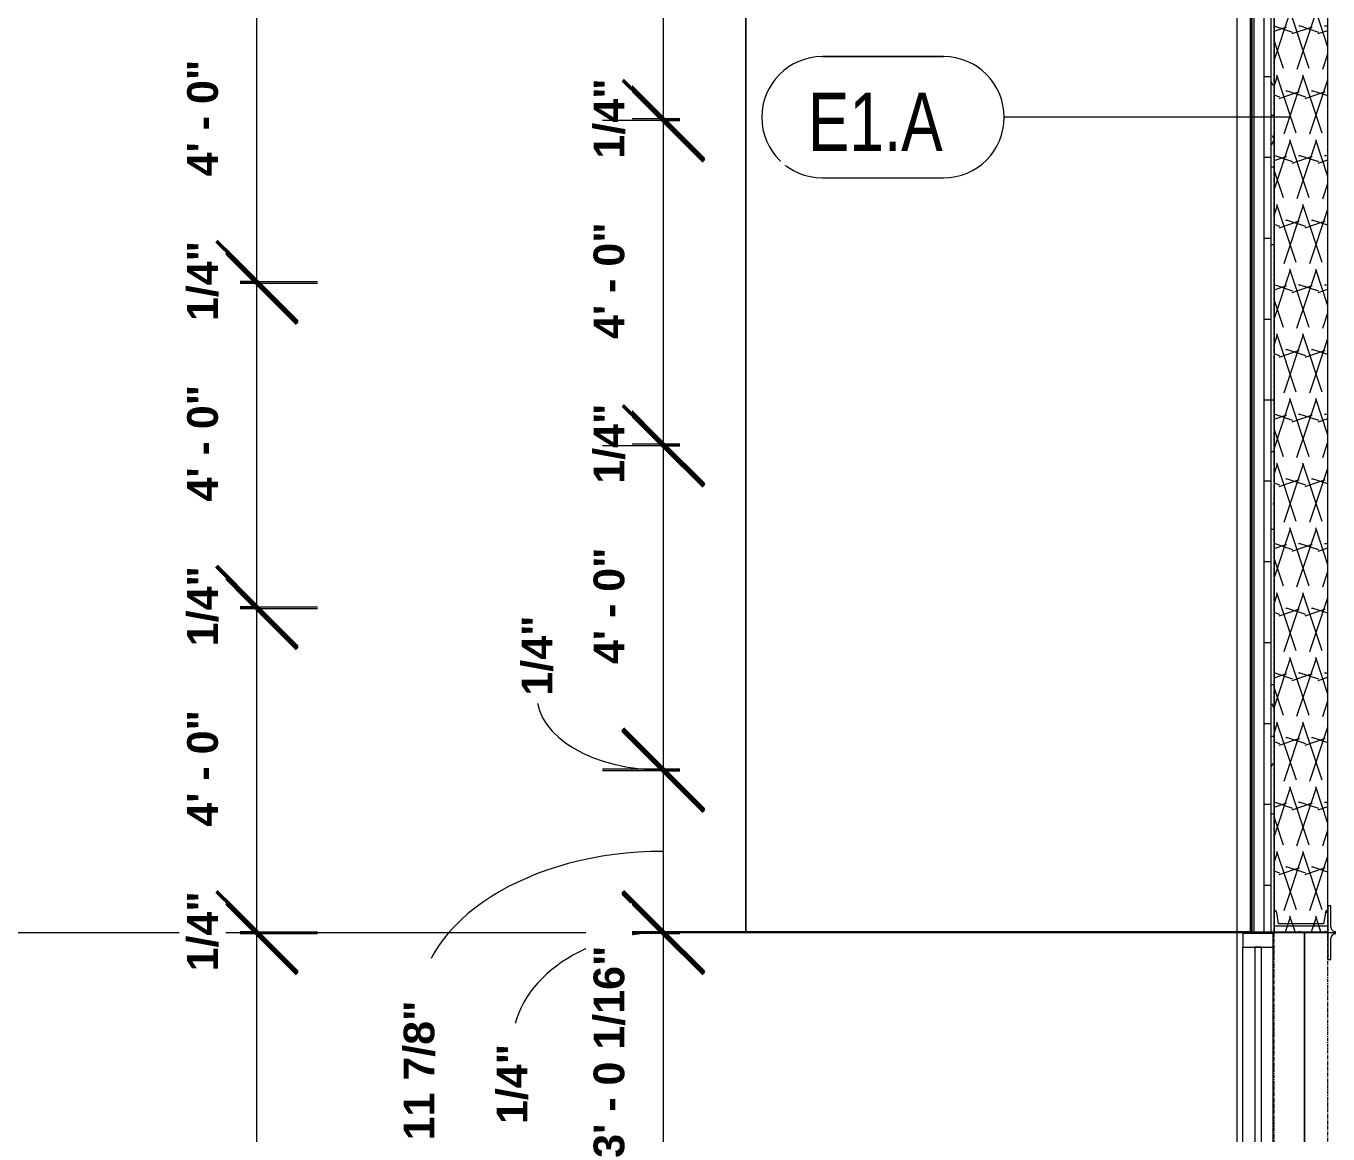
# Model space of a CAD drawing. Header units: inches. Extents: x 21592 to 24810, y -23179 to -20467.
# Drawn here: x 21876.4 to 22069.6, y -22572.9 to -22408.5 of the extents above; entities that cross this region are included whole.
import ezdxf

# ---------------------------------------------------------------- set-up
doc = ezdxf.new("R2010")
doc.units = ezdxf.units.IN
doc.header["$MEASUREMENT"] = 0
doc.linetypes.add('Grid Line 1_2_', pattern=[0.875, 0.5, -0.125, 0.125, -0.125])
for name, color, linetype, lineweight in [('A-ANNO-DIMS', 211, 'Continuous', 9), ('A-ANNO-DIMS-96', 211, 'Continuous', 9), ('A-FLOR', 192, 'Continuous', 20), ('A-GLAZ-CURT', 52, 'Continuous', 20), ('A-GLAZ-CWMG', 51, 'Continuous', 20), ('A-SITE-SWLK', 140, 'Continuous', 140), ('A-WALL', 113, 'Continuous', 20), ('A-WALL-IDEN', 211, 'Continuous', 9), ('A-WALL-PATT', 111, 'Continuous', 50), ('C-TOPO', 7, 'Continuous', 20), ('L-SITE-WALL', 31, 'Continuous', 20), ('S-COLS', 52, 'Continuous', 20), ('S-GRID', 1, 'Continuous', 9)]:
    doc.layers.add(name, color=color, linetype=linetype, lineweight=lineweight)
doc.styles.add('Arial_B_1', font='arialbd.ttf', dxfattribs={"height": 4.566403})
doc.styles.add('Century Gothic_1', font='GOTHIC.TTF', dxfattribs={"width": 0.8, "height": 8.622671})
doc.dimstyles.new('OD_Dimension_2_1', dxfattribs={"dimscale": 12, "dimtxt": 4.5, "dimasz": 1, "dimexe": 0.75, "dimexo": 0.5, "dimgap": 0.375, "dimtad": 1, "dimdec": 4, "dimrnd": 0.0625, "dimzin": 3, "dimdsep": 46, "dimlunit": 4, "dimtxsty": 'Arial_B_1', "dimblk1": 'OBLIQUE', "dimblk2": 'OBLIQUE', "dimsah": 1, "dimcen": 0.09, "dimdle": 0.75, "dimazin": 0, "dimtfac": 1, "dimtdec": 4, "dimtix": 1, "dimtmove": 0, "dimatfit": 3, "dimfxl": 1, "dimtvp": 1, "dimtfill": 1, "dimfrac": 2, "dimtolj": 1, "dimtzin": 0, "dimlwd": 13, "dimlwe": 13, "dimarcsym": 2})
doc.dimstyles.new('OD_Dimension_2_4', dxfattribs={"dimscale": 12, "dimtxt": 4.5, "dimasz": 1, "dimexe": 0.75, "dimexo": 0.5, "dimgap": 0.375, "dimtad": 1, "dimdec": 4, "dimrnd": 0.0625, "dimzin": 3, "dimdsep": 46, "dimlunit": 4, "dimtxsty": 'Arial_B_1', "dimblk1": 'OBLIQUE', "dimblk2": 'OBLIQUE', "dimsah": 1, "dimcen": 0.09, "dimdle": 0.75, "dimazin": 0, "dimtfac": 1, "dimtdec": 4, "dimtix": 1, "dimtmove": 0, "dimatfit": 3, "dimfxl": 1, "dimtvp": 1, "dimtfill": 1, "dimfrac": 2, "dimtolj": 1, "dimtzin": 0, "dimlwd": 13, "dimlwe": 13, "dimarcsym": 2})
doc.dimstyles.new('OD_Dimension_2_5', dxfattribs={"dimscale": 12, "dimtxt": 4.5, "dimasz": 1, "dimexe": 0.75, "dimexo": 0.5, "dimgap": 0.375, "dimtad": 1, "dimdec": 4, "dimrnd": 0.0625, "dimzin": 3, "dimdsep": 46, "dimlunit": 4, "dimtxsty": 'Arial_B_1', "dimblk1": 'OBLIQUE', "dimblk2": 'OBLIQUE', "dimsah": 1, "dimcen": 0.09, "dimdle": 0.75, "dimazin": 0, "dimtfac": 1, "dimtdec": 4, "dimtix": 1, "dimtmove": 1, "dimatfit": 3, "dimfxl": 1, "dimtvp": 1, "dimtfill": 1, "dimfrac": 2, "dimtolj": 1, "dimtzin": 0, "dimlwd": 13, "dimlwe": 13, "dimarcsym": 2})

# ---------------------------------------------------------------- blocks, each defined once
blk = doc.blocks.new('Struct_Xcel_Sports Complex_rvt-1-Enlarged First Floor Plan _West_')
at = {"layer": 'A-FLOR', "color": 43, "lineweight": 13}
blk.add_line((22066.14, -22613.05), (22066.14, -22542.93), dxfattribs=at)
at = {"layer": 'L-SITE-WALL', "color": 43, "lineweight": 13}
for p, q in [((22058.14, -22543.18), (22058.14, -22342.49)), ((22066.14, -22542.93), (22066.14, -22613.05))]:
    blk.add_line(p, q, dxfattribs=at)
blk = doc.blocks.new('W-Wide Flange-Column - B4_F-1389255-Enlarged First Floor Plan _West_')
at = {"layer": 'S-COLS', "lineweight": 9}
h = blk.add_hatch(dxfattribs=at)
h.set_pattern_fill('FP_12', color=8, style=0, pattern_type=2)
h.set_pattern_definition([(135, (-22543.053, -22076.89), (-9.503515, -9.503515), []), (135, (-22557.453, -22076.89), (-9.503515, -9.503515), [])])
h.paths.add_polyline_path([(4, -7.25), (4, -6.82), (0.84, -6.82), (0.35, -6.61), (0.14, -6.12), (0.14, 6.12), (0.35, 6.61), (0.84, 6.82), (4, 6.82), (4, 7.25), (-4, 7.25), (-4, 6.82), (-0.84, 6.82), (-0.35, 6.61), (-0.14, 6.12), (-0.14, -6.12), (-0.35, -6.61), (-0.84, -6.82), (-4, -6.82), (-4, -7.25)], flags=0)
at = {"layer": 'S-COLS', "color": 7}
for p, q in [((4, 7.25), (-4, 7.25)), ((-4, 7.25), (-4, 6.82)), ((-4, 6.82), (-0.84, 6.82)), ((-0.14, 6.12), (-0.14, -6.12)), ((0.14, -6.12), (0.14, 6.12)), ((0.84, 6.82), (4, 6.82)), ((4, 6.82), (4, 7.25)), ((-0.84, -6.82), (-4, -6.82)), ((-4, -6.82), (-4, -7.25)), ((-4, -7.25), (4, -7.25)), ((4, -6.82), (0.84, -6.82)), ((4, -7.25), (4, -6.82))]:
    blk.add_line(p, q, dxfattribs=at)
for centre, start, end in [((-0.84, 6.12), 0, 90), ((0.84, 6.12), 90, 180), ((-0.84, -6.12), 270, 0), ((0.84, -6.12), 180, 270)]:
    blk.add_arc(centre, 0.691, start, end, dxfattribs=at)
blk = doc.blocks.new('System Panel - INSULATED LOW-E GLAZING _SEE ELEVATIONS FOR U-FACTOR_ SHGC_ _ LT_-1142345-Enlarged First Floor Plan _West_')
at = {"layer": 'A-GLAZ-CURT', "color": 7}
for p, q in [((16.53125, 1.25), (-16.53125, 1.25)), ((-16.53125, 1.25), (-16.53125, 0.25)), ((-16.53125, 0.25), (16.53125, 0.25)), ((16.53125, 0.25), (16.53125, 1.25))]:
    blk.add_line(p, q, dxfattribs=at)
at = {"layer": 'A-GLAZ-CURT', "color": 10, "lineweight": 13}
for p, q in [((-16.53125, 0.25), (-16.53125, 1.25)), ((16.53125, 1.25), (-16.53125, 1.25)), ((-16.53125, 0.25), (16.53125, 0.25)), ((16.53125, 1.25), (16.53125, 0.25))]:
    blk.add_line(p, q, dxfattribs=at)
blk = doc.blocks.new('Rectangular Mullion - Exterior 2_ x 4_5_-1135311-Enlarged First Floor Plan _West_')
at = {"layer": 'A-GLAZ-CWMG', "color": 43, "lineweight": 13}
for p, q in [((22057.02, -22578.24), (22057.02, -22545.18)), ((22061.52, -22578.24), (22061.52, -22545.18))]:
    blk.add_line(p, q, dxfattribs=at)
blk = doc.blocks.new('Rectangular Mullion - Exterior 2_ x 4_5_-1142372-Enlarged First Floor Plan _West_')
at = {"layer": 'A-GLAZ-CWMG', "color": 7}
for p, q in [((0, 1.5), (-2, 1.5)), ((-2, 1.5), (-2, -3)), ((0, -3), (0, 1.5)), ((-2, -3), (0, -3))]:
    blk.add_line(p, q, dxfattribs=at)
blk = doc.blocks.new('Wall Tag - 1_4_-1369832-Enlarged First Floor Plan _West_')
at = {"layer": 'A-WALL-IDEN', "color": 153}
for p, q in [((-0.0822, 0.0968), (0.1053, 0.0968)), ((0.1053, 0.0968), (-0.0822, 0.0968)), ((-0.0822, -0.0907), (0.1053, -0.0907)), ((-0.0822, -0.0907), (0.1053, -0.0907))]:
    blk.add_line(p, q, dxfattribs=at)
for centre, start, end in [((-0.0822, 0.0031), 90, 270), ((-0.0822, 0.0031), 90, 270), ((0.1053, 0.0031), 270, 90), ((0.1053, 0.0031), 270, 90)]:
    blk.add_arc(centre, 0.0937, start, end, dxfattribs=at)
blk = doc.blocks.new('DIMBLOCK185-Enlarged First Floor Plan _West_')
at = {"layer": 'A-ANNO-DIMS-96', "lineweight": 50}
for p, q in [((21970.98, -22374.3), (21964.98, -22368.3)), ((21970.98, -22374.3), (21976.98, -22380.3)), ((21970.98, -22422.3), (21964.98, -22416.3)), ((21970.98, -22422.3), (21976.98, -22428.3))]:
    blk.add_line(p, q, dxfattribs=at)
at = {"layer": 'A-ANNO-DIMS-96', "lineweight": 13}
for p, q in [((21973.46, -22374.3), (21961.98, -22374.3)), ((21970.98, -22374.3), (21970.98, -22422.3)), ((21970.98, -22374.3), (21973.46, -22374.3)), ((21973.46, -22422.3), (21961.98, -22422.3)), ((21970.98, -22422.3), (21973.46, -22422.3))]:
    blk.add_line(p, q, dxfattribs=at)
at = {"layer": 'A-ANNO-DIMS-96', "color": 0, "lineweight": 13, "insert": (21960.63, -22406.7), "char_height": 4.566, "width": 20.1429, "attachment_point": 1, "rotation": 90, "line_spacing_factor": 0.938532, "style": 'Arial_B_1', "bg_fill": 3, "box_fill_scale": 1.25, "bg_fill_color": 0, "bg_fill_transparency": 0}
blk.add_mtext('4\' - 0"', dxfattribs=at)
blk = doc.blocks.new('_Oblique')
at = {"color": 0, "linetype": 'ByBlock', "lineweight": -2}
blk.add_line((-0.5, -0.5), (0.5, 0.5), dxfattribs=at)
blk = doc.blocks.new('DIMBLOCK186-Enlarged First Floor Plan _West_')
at = {"layer": 'A-ANNO-DIMS-96', "lineweight": 50}
for p, q in [((21970.98, -22422.3), (21964.98, -22416.3)), ((21970.98, -22422.55), (21964.98, -22416.55)), ((21970.98, -22422.3), (21976.98, -22428.3)), ((21970.98, -22422.55), (21976.98, -22428.55))]:
    blk.add_line(p, q, dxfattribs=at)
at = {"layer": 'A-ANNO-DIMS-96', "lineweight": 13}
for p, q in [((21973.46, -22422.3), (21961.98, -22422.3)), ((21973.46, -22422.55), (21961.98, -22422.55)), ((21970.98, -22422.3), (21970.98, -22422.55)), ((21970.98, -22422.3), (21973.46, -22422.3)), ((21970.98, -22422.55), (21973.46, -22422.55))]:
    blk.add_line(p, q, dxfattribs=at)
at = {"layer": 'A-ANNO-DIMS-96', "color": 0, "lineweight": 13, "insert": (21960.63, -22428.18), "char_height": 4.566, "width": 13.8, "attachment_point": 1, "rotation": 90, "line_spacing_factor": 0.938532, "style": 'Arial_B_1', "bg_fill": 3, "box_fill_scale": 1.25, "bg_fill_color": 0, "bg_fill_transparency": 0}
blk.add_mtext('1/4"', dxfattribs=at)
blk = doc.blocks.new('DIMBLOCK187-Enlarged First Floor Plan _West_')
at = {"layer": 'A-ANNO-DIMS-96', "lineweight": 50}
for p, q in [((21970.98, -22422.55), (21964.98, -22416.55)), ((21970.98, -22422.55), (21976.98, -22428.55)), ((21970.98, -22470.55), (21964.98, -22464.55)), ((21970.98, -22470.55), (21976.98, -22476.55))]:
    blk.add_line(p, q, dxfattribs=at)
at = {"layer": 'A-ANNO-DIMS-96', "lineweight": 13}
for p, q in [((21973.46, -22422.55), (21961.98, -22422.55)), ((21970.98, -22422.55), (21970.98, -22470.55)), ((21970.98, -22422.55), (21973.46, -22422.55)), ((21973.46, -22470.55), (21961.98, -22470.55)), ((21970.98, -22470.55), (21973.46, -22470.55))]:
    blk.add_line(p, q, dxfattribs=at)
at = {"layer": 'A-ANNO-DIMS-96', "color": 0, "lineweight": 13, "insert": (21960.63, -22454.95), "char_height": 4.566, "width": 20.1429, "attachment_point": 1, "rotation": 90, "line_spacing_factor": 0.938532, "style": 'Arial_B_1', "bg_fill": 3, "box_fill_scale": 1.25, "bg_fill_color": 0, "bg_fill_transparency": 0}
blk.add_mtext('4\' - 0"', dxfattribs=at)
blk = doc.blocks.new('DIMBLOCK188-Enlarged First Floor Plan _West_')
at = {"layer": 'A-ANNO-DIMS-96', "lineweight": 50}
for p, q in [((21970.98, -22470.55), (21964.98, -22464.55)), ((21970.98, -22470.8), (21964.98, -22464.8)), ((21970.98, -22470.55), (21976.98, -22476.55)), ((21970.98, -22470.8), (21976.98, -22476.8))]:
    blk.add_line(p, q, dxfattribs=at)
at = {"layer": 'A-ANNO-DIMS-96', "lineweight": 13}
for p, q in [((21973.46, -22470.55), (21961.98, -22470.55)), ((21973.46, -22470.8), (21961.98, -22470.8)), ((21970.98, -22470.55), (21970.98, -22470.8)), ((21970.98, -22470.55), (21973.46, -22470.55)), ((21970.98, -22470.8), (21973.46, -22470.8))]:
    blk.add_line(p, q, dxfattribs=at)
at = {"layer": 'A-ANNO-DIMS-96', "color": 0, "lineweight": 13, "insert": (21960.63, -22476.43), "char_height": 4.566, "width": 13.8, "attachment_point": 1, "rotation": 90, "line_spacing_factor": 0.938532, "style": 'Arial_B_1', "bg_fill": 3, "box_fill_scale": 1.25, "bg_fill_color": 0, "bg_fill_transparency": 0}
blk.add_mtext('1/4"', dxfattribs=at)
blk = doc.blocks.new('DIMBLOCK189-Enlarged First Floor Plan _West_')
at = {"layer": 'A-ANNO-DIMS-96', "lineweight": 50}
for p, q in [((21970.98, -22470.8), (21964.98, -22464.8)), ((21970.98, -22470.8), (21976.98, -22476.8)), ((21970.98, -22518.8), (21964.98, -22512.8)), ((21970.98, -22518.8), (21976.98, -22524.8))]:
    blk.add_line(p, q, dxfattribs=at)
at = {"layer": 'A-ANNO-DIMS-96', "lineweight": 13}
for p, q in [((21973.46, -22470.8), (21961.98, -22470.8)), ((21970.98, -22470.8), (21970.98, -22518.8)), ((21970.98, -22470.8), (21973.46, -22470.8)), ((21973.46, -22518.8), (21961.98, -22518.8)), ((21970.98, -22518.8), (21973.46, -22518.8))]:
    blk.add_line(p, q, dxfattribs=at)
at = {"layer": 'A-ANNO-DIMS-96', "color": 0, "lineweight": 13, "insert": (21960.63, -22503.2), "char_height": 4.566, "width": 20.1429, "attachment_point": 1, "rotation": 90, "line_spacing_factor": 0.938532, "style": 'Arial_B_1', "bg_fill": 3, "box_fill_scale": 1.25, "bg_fill_color": 0, "bg_fill_transparency": 0}
blk.add_mtext('4\' - 0"', dxfattribs=at)
blk = doc.blocks.new('DIMBLOCK190-Enlarged First Floor Plan _West_')
at = {"layer": 'A-ANNO-DIMS-96', "lineweight": 50}
for p, q in [((21970.98, -22518.8), (21964.98, -22512.8)), ((21970.98, -22519.05), (21964.98, -22513.05)), ((21970.98, -22518.8), (21976.98, -22524.8)), ((21970.98, -22519.05), (21976.98, -22525.05))]:
    blk.add_line(p, q, dxfattribs=at)
at = {"layer": 'A-ANNO-DIMS-96', "lineweight": 13}
for p, q in [((21973.46, -22518.8), (21961.98, -22518.8)), ((21973.46, -22519.05), (21961.98, -22519.05)), ((21970.98, -22518.8), (21970.98, -22519.05)), ((21970.98, -22518.8), (21973.46, -22518.8)), ((21970.98, -22519.05), (21973.46, -22519.05))]:
    blk.add_line(p, q, dxfattribs=at)
blk.add_ellipse((21970.98, -22507.88), major_axis=(-18.75, 0), ratio=0.589263, start_param=0, end_param=1.570796, dxfattribs=at)
at = {"layer": 'A-ANNO-DIMS-96', "color": 0, "lineweight": 13, "insert": (21949.95, -22507.88), "char_height": 4.566, "width": 13.8, "attachment_point": 1, "rotation": 90, "line_spacing_factor": 0.938532, "style": 'Arial_B_1', "bg_fill": 3, "box_fill_scale": 1.25, "bg_fill_color": 0, "bg_fill_transparency": 0}
blk.add_mtext('1/4"', dxfattribs=at)
blk = doc.blocks.new('DIMBLOCK191-Enlarged First Floor Plan _West_')
at = {"layer": 'A-ANNO-DIMS-96', "lineweight": 50}
for p, q in [((21970.98, -22519.05), (21964.98, -22513.05)), ((21970.98, -22519.05), (21976.98, -22525.05)), ((21970.98, -22542.93), (21964.98, -22536.93)), ((21970.98, -22542.93), (21976.98, -22548.93))]:
    blk.add_line(p, q, dxfattribs=at)
at = {"layer": 'A-ANNO-DIMS-96', "lineweight": 13}
for p, q in [((21973.46, -22519.05), (21961.98, -22519.05)), ((21970.98, -22519.05), (21970.98, -22542.93)), ((21970.98, -22519.05), (21973.46, -22519.05)), ((22052.33, -22542.93), (21961.98, -22542.93)), ((21970.98, -22542.93), (22052.33, -22542.93))]:
    blk.add_line(p, q, dxfattribs=at)
blk.add_ellipse((21970.98, -22554.11), major_axis=(-36.26, 0), ratio=0.637623, start_param=4.712389, end_param=6.283185, dxfattribs=at)
at = {"layer": 'A-ANNO-DIMS-96', "color": 0, "lineweight": 13, "insert": (21932.44, -22584.61), "char_height": 4.5664, "width": 36.6, "attachment_point": 1, "rotation": 90, "line_spacing_factor": 0.938532, "style": 'Arial_B_1', "bg_fill": 3, "box_fill_scale": 1.25, "bg_fill_color": 0, "bg_fill_transparency": 0}
blk.add_mtext('1\' - 11 7/8"', dxfattribs=at)
blk = doc.blocks.new('DIMBLOCK192-Enlarged First Floor Plan _West_')
at = {"layer": 'A-ANNO-DIMS-96', "lineweight": 50}
for p, q in [((21970.98, -22542.93), (21964.98, -22536.93)), ((21970.98, -22543.18), (21964.98, -22537.18)), ((21970.98, -22542.93), (21976.98, -22548.93)), ((21970.98, -22543.18), (21976.98, -22549.18))]:
    blk.add_line(p, q, dxfattribs=at)
at = {"layer": 'A-ANNO-DIMS-96', "lineweight": 13}
for p, q in [((22052.33, -22542.93), (21961.98, -22542.93)), ((21973.46, -22543.18), (21961.98, -22543.18)), ((21970.98, -22542.93), (21970.98, -22543.18)), ((21970.98, -22542.93), (22052.33, -22542.93)), ((21970.98, -22543.18), (21973.46, -22543.18))]:
    blk.add_line(p, q, dxfattribs=at)
blk.add_ellipse((21970.98, -22559.95), major_axis=(-22.44, 0), ratio=0.753161, start_param=4.712389, end_param=6.283185, dxfattribs=at)
at = {"layer": 'A-ANNO-DIMS-96', "color": 0, "lineweight": 13, "insert": (21946.26, -22571.45), "char_height": 4.566, "width": 13.8, "attachment_point": 1, "rotation": 90, "line_spacing_factor": 0.938532, "style": 'Arial_B_1', "bg_fill": 3, "box_fill_scale": 1.25, "bg_fill_color": 0, "bg_fill_transparency": 0}
blk.add_mtext('1/4"', dxfattribs=at)
blk = doc.blocks.new('DIMBLOCK193-Enlarged First Floor Plan _West_')
at = {"layer": 'A-ANNO-DIMS-96', "lineweight": 50}
for p, q in [((21970.98, -22543.18), (21964.98, -22537.18)), ((21970.98, -22543.18), (21976.98, -22549.18)), ((21970.98, -22579.24), (21964.98, -22573.24)), ((21970.98, -22579.24), (21976.98, -22585.24))]:
    blk.add_line(p, q, dxfattribs=at)
at = {"layer": 'A-ANNO-DIMS-96', "lineweight": 13}
for p, q in [((21973.46, -22543.18), (21961.98, -22543.18)), ((21970.98, -22543.18), (21970.98, -22579.24)), ((21970.98, -22543.18), (21973.46, -22543.18)), ((22052.52, -22579.24), (21961.98, -22579.24)), ((21970.98, -22579.24), (22052.52, -22579.24))]:
    blk.add_line(p, q, dxfattribs=at)
at = {"layer": 'A-ANNO-DIMS-96', "color": 0, "lineweight": 13, "insert": (21960.63, -22576.46), "char_height": 4.5664, "width": 36.6, "attachment_point": 1, "rotation": 90, "line_spacing_factor": 0.938532, "style": 'Arial_B_1', "bg_fill": 3, "box_fill_scale": 1.25, "bg_fill_color": 0, "bg_fill_transparency": 0}
blk.add_mtext('3\' - 0 1/16"', dxfattribs=at)
blk = doc.blocks.new('DIMBLOCK259-Enlarged First Floor Plan _West_')
at = {"layer": 'A-ANNO-DIMS-96', "lineweight": 50}
for p, q in [((21910.66, -22543.18), (21904.66, -22537.18)), ((21910.66, -22543.18), (21916.66, -22549.18)), ((21910.66, -22799.93), (21904.66, -22793.93)), ((21910.66, -22799.93), (21916.66, -22805.93))]:
    blk.add_line(p, q, dxfattribs=at)
at = {"layer": 'A-ANNO-DIMS-96', "lineweight": 13}
for p, q in [((21908.17, -22543.18), (21919.66, -22543.18)), ((21910.66, -22543.18), (21908.17, -22543.18)), ((21910.66, -22808.93), (21910.66, -22543.18)), ((22051.02, -22799.93), (21901.66, -22799.93)), ((21910.66, -22799.93), (22051.02, -22799.93))]:
    blk.add_line(p, q, dxfattribs=at)
at = {"layer": 'A-ANNO-DIMS-96', "color": 0, "lineweight": 13, "insert": (21900.31, -22686.8), "char_height": 4.5664, "width": 36.6, "attachment_point": 1, "rotation": 90, "line_spacing_factor": 0.938532, "style": 'Arial_B_1', "bg_fill": 3, "box_fill_scale": 1.25, "bg_fill_color": 0, "bg_fill_transparency": 0}
blk.add_mtext('21\' - 4 3/4"', dxfattribs=at)
blk = doc.blocks.new('DIMBLOCK260-Enlarged First Floor Plan _West_')
at = {"layer": 'A-ANNO-DIMS-96', "lineweight": 50}
for p, q in [((21910.66, -22542.93), (21904.66, -22536.93)), ((21910.66, -22543.18), (21904.66, -22537.18)), ((21910.66, -22542.93), (21916.66, -22548.93)), ((21910.66, -22543.18), (21916.66, -22549.18))]:
    blk.add_line(p, q, dxfattribs=at)
at = {"layer": 'A-ANNO-DIMS-96', "lineweight": 13}
for p, q in [((21908.17, -22542.93), (21919.66, -22542.93)), ((21910.66, -22542.93), (21908.17, -22542.93)), ((21908.17, -22543.18), (21919.66, -22543.18)), ((21910.66, -22543.18), (21908.17, -22543.18)), ((21910.66, -22543.18), (21910.66, -22542.93))]:
    blk.add_line(p, q, dxfattribs=at)
at = {"layer": 'A-ANNO-DIMS-96', "color": 0, "lineweight": 13, "insert": (21900.31, -22548.8), "char_height": 4.566, "width": 13.8, "attachment_point": 1, "rotation": 90, "line_spacing_factor": 0.938532, "style": 'Arial_B_1', "bg_fill": 3, "box_fill_scale": 1.25, "bg_fill_color": 0, "bg_fill_transparency": 0}
blk.add_mtext('1/4"', dxfattribs=at)
blk = doc.blocks.new('DIMBLOCK261-Enlarged First Floor Plan _West_')
at = {"layer": 'A-ANNO-DIMS-96', "lineweight": 50}
for p, q in [((21910.66, -22494.93), (21904.66, -22488.93)), ((21910.66, -22494.93), (21916.66, -22500.93)), ((21910.66, -22542.93), (21904.66, -22536.93)), ((21910.66, -22542.93), (21916.66, -22548.93))]:
    blk.add_line(p, q, dxfattribs=at)
at = {"layer": 'A-ANNO-DIMS-96', "lineweight": 13}
for p, q in [((21908.17, -22494.93), (21919.66, -22494.93)), ((21910.66, -22494.93), (21908.17, -22494.93)), ((21910.66, -22542.93), (21910.66, -22494.93)), ((21908.17, -22542.93), (21919.66, -22542.93)), ((21910.66, -22542.93), (21908.17, -22542.93))]:
    blk.add_line(p, q, dxfattribs=at)
at = {"layer": 'A-ANNO-DIMS-96', "color": 0, "lineweight": 13, "insert": (21900.31, -22527.32), "char_height": 4.566, "width": 20.1429, "attachment_point": 1, "rotation": 90, "line_spacing_factor": 0.938532, "style": 'Arial_B_1', "bg_fill": 3, "box_fill_scale": 1.25, "bg_fill_color": 0, "bg_fill_transparency": 0}
blk.add_mtext('4\' - 0"', dxfattribs=at)
blk = doc.blocks.new('DIMBLOCK262-Enlarged First Floor Plan _West_')
at = {"layer": 'A-ANNO-DIMS-96', "lineweight": 50}
for p, q in [((21910.66, -22494.68), (21904.66, -22488.68)), ((21910.66, -22494.93), (21904.66, -22488.93)), ((21910.66, -22494.68), (21916.66, -22500.68)), ((21910.66, -22494.93), (21916.66, -22500.93))]:
    blk.add_line(p, q, dxfattribs=at)
at = {"layer": 'A-ANNO-DIMS-96', "lineweight": 13}
for p, q in [((21908.17, -22494.68), (21919.66, -22494.68)), ((21910.66, -22494.68), (21908.17, -22494.68)), ((21908.17, -22494.93), (21919.66, -22494.93)), ((21910.66, -22494.93), (21908.17, -22494.93)), ((21910.66, -22494.93), (21910.66, -22494.68))]:
    blk.add_line(p, q, dxfattribs=at)
at = {"layer": 'A-ANNO-DIMS-96', "color": 0, "lineweight": 13, "insert": (21900.31, -22500.55), "char_height": 4.566, "width": 13.8, "attachment_point": 1, "rotation": 90, "line_spacing_factor": 0.938532, "style": 'Arial_B_1', "bg_fill": 3, "box_fill_scale": 1.25, "bg_fill_color": 0, "bg_fill_transparency": 0}
blk.add_mtext('1/4"', dxfattribs=at)
blk = doc.blocks.new('DIMBLOCK263-Enlarged First Floor Plan _West_')
at = {"layer": 'A-ANNO-DIMS-96', "lineweight": 50}
for p, q in [((21910.66, -22446.68), (21904.66, -22440.68)), ((21910.66, -22446.68), (21916.66, -22452.68)), ((21910.66, -22494.68), (21904.66, -22488.68)), ((21910.66, -22494.68), (21916.66, -22500.68))]:
    blk.add_line(p, q, dxfattribs=at)
at = {"layer": 'A-ANNO-DIMS-96', "lineweight": 13}
for p, q in [((21908.17, -22446.68), (21919.66, -22446.68)), ((21910.66, -22446.68), (21908.17, -22446.68)), ((21910.66, -22494.68), (21910.66, -22446.68)), ((21908.17, -22494.68), (21919.66, -22494.68)), ((21910.66, -22494.68), (21908.17, -22494.68))]:
    blk.add_line(p, q, dxfattribs=at)
at = {"layer": 'A-ANNO-DIMS-96', "color": 0, "lineweight": 13, "insert": (21900.31, -22479.07), "char_height": 4.566, "width": 20.1429, "attachment_point": 1, "rotation": 90, "line_spacing_factor": 0.938532, "style": 'Arial_B_1', "bg_fill": 3, "box_fill_scale": 1.25, "bg_fill_color": 0, "bg_fill_transparency": 0}
blk.add_mtext('4\' - 0"', dxfattribs=at)
blk = doc.blocks.new('DIMBLOCK264-Enlarged First Floor Plan _West_')
at = {"layer": 'A-ANNO-DIMS-96', "lineweight": 50}
for p, q in [((21910.66, -22446.43), (21904.66, -22440.43)), ((21910.66, -22446.68), (21904.66, -22440.68)), ((21910.66, -22446.43), (21916.66, -22452.43)), ((21910.66, -22446.68), (21916.66, -22452.68))]:
    blk.add_line(p, q, dxfattribs=at)
at = {"layer": 'A-ANNO-DIMS-96', "lineweight": 13}
for p, q in [((21908.17, -22446.43), (21919.66, -22446.43)), ((21910.66, -22446.43), (21908.17, -22446.43)), ((21908.17, -22446.68), (21919.66, -22446.68)), ((21910.66, -22446.68), (21908.17, -22446.68)), ((21910.66, -22446.68), (21910.66, -22446.43))]:
    blk.add_line(p, q, dxfattribs=at)
at = {"layer": 'A-ANNO-DIMS-96', "color": 0, "lineweight": 13, "insert": (21900.31, -22452.3), "char_height": 4.566, "width": 13.8, "attachment_point": 1, "rotation": 90, "line_spacing_factor": 0.938532, "style": 'Arial_B_1', "bg_fill": 3, "box_fill_scale": 1.25, "bg_fill_color": 0, "bg_fill_transparency": 0}
blk.add_mtext('1/4"', dxfattribs=at)
blk = doc.blocks.new('DIMBLOCK265-Enlarged First Floor Plan _West_')
at = {"layer": 'A-ANNO-DIMS-96', "lineweight": 50}
for p, q in [((21910.66, -22398.43), (21904.66, -22392.43)), ((21910.66, -22398.43), (21916.66, -22404.43)), ((21910.66, -22446.43), (21904.66, -22440.43)), ((21910.66, -22446.43), (21916.66, -22452.43))]:
    blk.add_line(p, q, dxfattribs=at)
at = {"layer": 'A-ANNO-DIMS-96', "lineweight": 13}
for p, q in [((21908.17, -22398.43), (21919.66, -22398.43)), ((21910.66, -22398.43), (21908.17, -22398.43)), ((21910.66, -22446.43), (21910.66, -22398.43)), ((21908.17, -22446.43), (21919.66, -22446.43)), ((21910.66, -22446.43), (21908.17, -22446.43))]:
    blk.add_line(p, q, dxfattribs=at)
at = {"layer": 'A-ANNO-DIMS-96', "color": 0, "lineweight": 13, "insert": (21900.31, -22430.82), "char_height": 4.566, "width": 20.1429, "attachment_point": 1, "rotation": 90, "line_spacing_factor": 0.938532, "style": 'Arial_B_1', "bg_fill": 3, "box_fill_scale": 1.25, "bg_fill_color": 0, "bg_fill_transparency": 0}
blk.add_mtext('4\' - 0"', dxfattribs=at)

msp = doc.modelspace()

# ---------------------------------------------------------------- hatches: boundary and pattern name
at = {"layer": 'A-WALL-PATT', "lineweight": 9}
h = msp.add_hatch(dxfattribs=at)
h.set_pattern_fill('FP_10', color=8, style=0, pattern_type=2)
h.set_pattern_definition([(0, (0, 0), (0, 12), []), (90, (0, 0), (-12, 7e-16), [])])
h.paths.add_polyline_path([(22060.14023, -22542.92781), (22061.14023, -22542.92781), (22061.14023, -22342.74031), (22060.14023, -22342.74031), (22060.14023, -22491.69363)], flags=0)
h = msp.add_hatch(dxfattribs=at)
h.set_pattern_fill('FP_9', color=8, style=0, pattern_type=2)
h.set_pattern_definition([(0, (0, 0), (15.36, 3.84), [1.267, -10.253, 1.267, -10.253, -61.44]), (0, (0, 0), (15.36, 3.84), [-23.04, 1.267, -21.773, 1.267, -10.253, -26.88]), (0, (0, 0), (15.36, 3.84), [-57.6, 1.267, -6.413, 1.267, -17.933]), (120, (5.76, 1.92), (-11.00553755, 11.3821502), [1.267, -10.253, 1.267, -10.253, -61.44]), (120, (5.76, 1.92), (-11.00553755, 11.3821502), [-23.04, 1.267, -21.773, 1.267, -10.253, -26.88]), (120, (5.76, 1.92), (-11.00553755, 11.3821502), [-57.6, 1.267, -6.413, 1.267, -17.933]), (240, (7.68, 9.6), (-4.35446245, -15.2221502), [1.267, -10.253, 1.267, -10.253, -61.44]), (240, (7.68, 9.6), (-4.35446245, -15.2221502), [-23.04, 1.267, -21.773, 1.267, -10.253, -26.88]), (240, (7.68, 9.6), (-4.35446245, -15.2221502), [-57.6, 1.267, -6.413, 1.267, -17.933])])
h.paths.add_polyline_path([(22061.14023, -22542.92781), (22061.64023, -22542.92781), (22061.64023, -22342.74031), (22061.14023, -22342.74031), (22061.14023, -22491.69363)], flags=0)
h = msp.add_hatch(dxfattribs=at)
h.set_pattern_fill('FP_7', color=8, style=0, pattern_type=2)
h.set_pattern_definition([(161.57, (0.48, 0.48), (-3.839953776, -1.544e-05), [0, -27.322, 3.034, 0]), (18.43, (-0.48, 0.48), (-3.839953776, 1.544e-05), [0, -27.322, 3.034, 0]), (108.43, (0.48, 0.48), (1.919622, -9.60052459), [9.106, -21.25]), (71.57, (-0.48, 0.48), (1.919622, 9.60052459), [9.106, -21.25])])
h.paths.add_polyline_path([(22069.64023, -22542.92781), (22069.64023, -22342.74031), (22061.64023, -22342.74031), (22061.64023, -22542.92781)], flags=0)
at = {"layer": 'S-COLS', "lineweight": 9}
h = msp.add_hatch(dxfattribs=at)
h.set_pattern_fill('FP_6', color=8, style=0, pattern_type=2)
h.set_pattern_definition([(45, (0, 0), (-9.503515, 9.503515), []), (45, (0, 14.4), (-9.503515, 9.503515), [])])
h.paths.add_polyline_path([(22069.64023, -22542.05281), (22069.64023, -22539.71281), (22069.36445, -22539.82704), (22069.25023, -22540.10281), (22068.98937, -22541.74981), (22062.29108, -22541.74981), (22062.03023, -22540.10281), (22061.916, -22539.82704), (22061.64023, -22539.71281), (22061.64023, -22542.05281)], flags=0)

# ---------------------------------------------------------------- linework, layer by layer
at = {"layer": 'A-SITE-SWLK', "color": 43, "lineweight": 13}
for p, q in [((21983.23523, -22342.49031), (21983.23523, -22542.92781)), ((21983.23523, -22542.92781), (22058.14023, -22542.92781))]:
    msp.add_line(p, q, dxfattribs=at)
at = {"layer": 'A-WALL', "color": 7}
for p, q in [((22058.32773, -22342.74031), (22058.32773, -22542.92781)), ((22058.64023, -22342.74031), (22058.64023, -22542.92781)), ((22060.14023, -22342.74031), (22060.14023, -22542.92781)), ((22061.14023, -22342.74031), (22061.14023, -22542.92781)), ((22061.64023, -22342.74031), (22061.64023, -22542.92781)), ((22069.64023, -22539.05281), (22069.64023, -22342.74031)), ((22058.32773, -22542.92781), (22069.64023, -22542.92781))]:
    msp.add_line(p, q, dxfattribs=at)
at = {"layer": 'A-WALL-IDEN', "color": 153}
msp.add_line((22063.98398, -22422.05537), (22021.58865, -22422.05537), dxfattribs=at)
at = {"layer": 'C-TOPO', "color": 43, "lineweight": 13}
for p, q in [((21983.23535, -22342.48975), (21983.23535, -22542.92725)), ((21983.23535, -22542.92725), (21983.23535, -22342.48975)), ((21983.23535, -22542.92725), (22058.14014, -22542.92725)), ((22058.14014, -22542.92725), (21983.23535, -22542.92725)), ((22058.14014, -22542.92725), (22058.14014, -22543.17781)), ((22058.14014, -22543.17781), (22058.14014, -22542.92725))]:
    msp.add_line(p, q, dxfattribs=at)
at = {"layer": 'L-SITE-WALL', "color": 43, "lineweight": 13}
for p, q in [((22056.14023, -22800.80281), (22056.14023, -20889.55281)), ((22058.14023, -22342.49031), (22058.14023, -22543.17781))]:
    msp.add_line(p, q, dxfattribs=at)
at = {"layer": 'S-COLS', "color": 7}
for p, q in [((22061.64023, -22539.71281), (22061.64023, -22542.05281)), ((22062.29108, -22541.74981), (22062.03023, -22540.10281)), ((22068.98937, -22541.74981), (22062.29108, -22541.74981)), ((22069.25023, -22540.10281), (22068.98937, -22541.74981)), ((22061.64023, -22542.05281), (22069.64023, -22542.05281))]:
    msp.add_line(p, q, dxfattribs=at)
for centre, start, end in [((22061.64023, -22540.10281), 0, 90), ((22069.64023, -22540.10281), 90, 180)]:
    msp.add_arc(centre, 0.39, start, end, dxfattribs=at)
at = {"layer": 'S-GRID', "linetype": 'Grid Line 1_2_'}
for p, q in [((22069.64023, -23049.14903), (22069.64023, -20633.37408)), ((22061.64023, -22969.76788), (22061.64023, -20681.37408)), ((24479.10753, -22543.05281), (21657.56096, -22543.05281)), ((24588.97484, -22543.05281), (21790.20666, -22543.05281))]:
    msp.add_line(p, q, dxfattribs=at)

# ---------------------------------------------------------------- block references
at = {"layer": 'A-GLAZ-CURT', "color": 10, "lineweight": 13, "rotation": 270.0000000000001}
msp.add_blockref('System Panel - INSULATED LOW-E GLAZING _SEE ELEVATIONS FOR U-FACTOR_ SHGC_ _ LT_-1142345-Enlarged First Floor Plan _West_', (22058.51523, -22561.70906), dxfattribs=at)
at = {"layer": 'A-GLAZ-CWMG', "color": 43, "lineweight": 13, "rotation": 90.00000000000006}
msp.add_blockref('Rectangular Mullion - Exterior 2_ x 4_5_-1142372-Enlarged First Floor Plan _West_', (22058.51523, -22543.17781), dxfattribs=at)
at = {"layer": 'A-GLAZ-CWMG', "color": 43, "lineweight": 13}
msp.add_blockref('Rectangular Mullion - Exterior 2_ x 4_5_-1135311-Enlarged First Floor Plan _West_', (0, 0), dxfattribs=at)
at = {"layer": 'A-WALL-IDEN', "color": 153, "xscale": 95.99999999999994, "yscale": 95.99999999999994, "zscale": 95.99999999999994}
msp.add_blockref('Wall Tag - 1_4_-1369832-Enlarged First Floor Plan _West_', (22002.48398, -22422.34908), dxfattribs=at)
at = {"layer": 'S-COLS', "color": 43, "lineweight": 13, "rotation": 269.9999999999997}
msp.add_blockref('W-Wide Flange-Column - B4_F-1389255-Enlarged First Floor Plan _West_', (22076.89023, -22543.05281), dxfattribs=at)

# ---------------------------------------------------------------- dimensions: what is measured, and where the dimension line sits
at = {"layer": 'A-ANNO-DIMS', "lineweight": 13}
dim = msp.add_linear_dim(base=(21970.97768, -22422.30281), p1=(21979.46296, -22374.30281), p2=(21979.46296, -22422.30281), angle=90, dimstyle='OD_Dimension_2_4', override={"dimpost": '<>', "dimfxl": 48}, dxfattribs=at)
dim.commit()
dim.dimension.update_dxf_attribs({"geometry": 'DIMBLOCK185-Enlarged First Floor Plan _West_', "text_midpoint": (21964.14619, -22398.30281)})

# ---------------------------------------------------------------- next in the draw order: texts
at = {"layer": 'A-WALL-IDEN', "insert": (22002.45511, -22418.41474), "char_height": 8.622671, "width": 23.76, "attachment_point": 2, "line_spacing_factor": 0.984117, "style": 'Century Gothic_1', "bg_fill": 3, "box_fill_scale": 1.25, "bg_fill_color": 0, "bg_fill_transparency": 0}
msp.add_mtext('E1.A', dxfattribs=at)

# ---------------------------------------------------------------- next in the draw order: dimensions: what is measured, and where the dimension line sits
at = {"layer": 'A-ANNO-DIMS', "lineweight": 13}
dim = msp.add_linear_dim(base=(21970.97768, -22422.55281), p1=(21979.46296, -22422.30281), p2=(21979.46296, -22422.55281), angle=90, dimstyle='OD_Dimension_2_4', override={"dimpost": '<>', "dimfxl": 0.25}, dxfattribs=at)
dim.commit()
dim.dimension.update_dxf_attribs({"geometry": 'DIMBLOCK186-Enlarged First Floor Plan _West_', "text_midpoint": (21964.1166, -22422.42781)})

# ---------------------------------------------------------------- next in the draw order: dimensions: what is measured, and where the dimension line sits
dim = msp.add_linear_dim(base=(21970.97768, -22470.55281), p1=(21979.46296, -22422.55281), p2=(21979.46296, -22470.55281), angle=90, dimstyle='OD_Dimension_2_4', override={"dimpost": '<>', "dimfxl": 48}, dxfattribs=at)
dim.commit()
dim.dimension.update_dxf_attribs({"geometry": 'DIMBLOCK187-Enlarged First Floor Plan _West_', "text_midpoint": (21964.14619, -22446.55281)})

# ---------------------------------------------------------------- next in the draw order: dimensions: what is measured, and where the dimension line sits
dim = msp.add_linear_dim(base=(21970.97768, -22470.80281), p1=(21979.46296, -22470.55281), p2=(21979.46296, -22470.80281), angle=90, dimstyle='OD_Dimension_2_4', override={"dimpost": '<>', "dimfxl": 0.25}, dxfattribs=at)
dim.commit()
dim.dimension.update_dxf_attribs({"geometry": 'DIMBLOCK188-Enlarged First Floor Plan _West_', "text_midpoint": (21964.1166, -22470.67781)})

# ---------------------------------------------------------------- next in the draw order: dimensions: what is measured, and where the dimension line sits
dim = msp.add_linear_dim(base=(21970.97768, -22518.80281), p1=(21979.46296, -22470.80281), p2=(21979.46296, -22518.80281), angle=90, dimstyle='OD_Dimension_2_4', override={"dimpost": '<>', "dimfxl": 48}, dxfattribs=at)
dim.commit()
dim.dimension.update_dxf_attribs({"geometry": 'DIMBLOCK189-Enlarged First Floor Plan _West_', "text_midpoint": (21964.14619, -22494.80281)})

# ---------------------------------------------------------------- next in the draw order: dimensions: what is measured, and where the dimension line sits
dim = msp.add_linear_dim(base=(21970.97768, -22519.05281), p1=(21979.46296, -22518.80281), p2=(21979.46296, -22519.05281), angle=90, dimstyle='OD_Dimension_2_5', override={"dimpost": '<>', "dimfxl": 0.25}, dxfattribs=at)
dim.commit()
dim.dimension.update_dxf_attribs({"geometry": 'DIMBLOCK190-Enlarged First Floor Plan _West_', "text_midpoint": (21952.99599, -22500.98193), "dimtype": 160, "text_rotation": 90})

# ---------------------------------------------------------------- next in the draw order: dimensions: what is measured, and where the dimension line sits
dim = msp.add_linear_dim(base=(21970.97768, -22542.92781), p1=(21979.46296, -22519.05281), p2=(22058.32773, -22542.92781), angle=90, dimstyle='OD_Dimension_2_5', override={"dimpost": '<>', "dimfxl": 82.399437}, dxfattribs=at)
dim.commit()
dim.dimension.update_dxf_attribs({"geometry": 'DIMBLOCK191-Enlarged First Floor Plan _West_', "text_midpoint": (21935.48503, -22566.30811), "dimtype": 160, "text_rotation": 90})

# ---------------------------------------------------------------- next in the draw order: dimensions: what is measured, and where the dimension line sits
dim = msp.add_linear_dim(base=(21970.97768, -22543.17781), p1=(22058.32773, -22542.92781), p2=(21979.46296, -22543.17781), angle=90, dimstyle='OD_Dimension_2_5', override={"dimpost": '<>', "dimfxl": 78.865164}, dxfattribs=at)
dim.commit()
dim.dimension.update_dxf_attribs({"geometry": 'DIMBLOCK192-Enlarged First Floor Plan _West_', "text_midpoint": (21949.30167, -22564.55343), "dimtype": 160, "text_rotation": 90})

# ---------------------------------------------------------------- next in the draw order: dimensions: what is measured, and where the dimension line sits
dim = msp.add_linear_dim(base=(21970.97768, -22579.24031), p1=(21979.46296, -22543.17781), p2=(22058.51523, -22579.24031), angle=90, dimstyle='OD_Dimension_2_1', override={"dimpost": '<>', "dimfxl": 86.889384}, dxfattribs=at)
dim.commit()
dim.dimension.update_dxf_attribs({"geometry": 'DIMBLOCK193-Enlarged First Floor Plan _West_', "text_midpoint": (21964.1166, -22561.20906)})

# ---------------------------------------------------------------- next in the draw order: block references
at = {"lineweight": 5}
msp.add_blockref('Struct_Xcel_Sports Complex_rvt-1-Enlarged First Floor Plan _West_', (0, 0), dxfattribs=at)

# ---------------------------------------------------------------- next in the draw order: dimensions: what is measured, and where the dimension line sits
at = {"layer": 'A-ANNO-DIMS', "lineweight": 13}
dim = msp.add_linear_dim(base=(21910.65815, -22543.17781), p1=(22057.01523, -22799.92781), p2=(21902.17287, -22543.17781), angle=90, dimstyle='OD_Dimension_2_4', override={"dimpost": '<>', "dimfxl": 299.827815}, dxfattribs=at)
dim.commit()
dim.dimension.update_dxf_attribs({"geometry": 'DIMBLOCK259-Enlarged First Floor Plan _West_', "text_midpoint": (21903.79708, -22671.55281)})

# ---------------------------------------------------------------- next in the draw order: dimensions: what is measured, and where the dimension line sits
dim = msp.add_linear_dim(base=(21910.65815, -22542.92781), p1=(21902.17287, -22543.17781), p2=(21902.17287, -22542.92781), angle=90, dimstyle='OD_Dimension_2_4', override={"dimpost": '<>', "dimfxl": 0.25}, dxfattribs=at)
dim.commit()
dim.dimension.update_dxf_attribs({"geometry": 'DIMBLOCK260-Enlarged First Floor Plan _West_', "text_midpoint": (21903.79708, -22543.05281)})

# ---------------------------------------------------------------- next in the draw order: dimensions: what is measured, and where the dimension line sits
dim = msp.add_linear_dim(base=(21910.65815, -22494.92781), p1=(21902.17287, -22542.92781), p2=(21902.17287, -22494.92781), angle=90, dimstyle='OD_Dimension_2_4', override={"dimpost": '<>', "dimfxl": 48}, dxfattribs=at)
dim.commit()
dim.dimension.update_dxf_attribs({"geometry": 'DIMBLOCK261-Enlarged First Floor Plan _West_', "text_midpoint": (21903.82667, -22518.92781)})

# ---------------------------------------------------------------- next in the draw order: dimensions: what is measured, and where the dimension line sits
dim = msp.add_linear_dim(base=(21910.65815, -22494.67781), p1=(21902.17287, -22494.92781), p2=(21902.17287, -22494.67781), angle=90, dimstyle='OD_Dimension_2_4', override={"dimpost": '<>', "dimfxl": 0.25}, dxfattribs=at)
dim.commit()
dim.dimension.update_dxf_attribs({"geometry": 'DIMBLOCK262-Enlarged First Floor Plan _West_', "text_midpoint": (21903.79708, -22494.80281)})

# ---------------------------------------------------------------- next in the draw order: dimensions: what is measured, and where the dimension line sits
dim = msp.add_linear_dim(base=(21910.65815, -22446.67781), p1=(21902.17287, -22494.67781), p2=(21902.17287, -22446.67781), angle=90, dimstyle='OD_Dimension_2_4', override={"dimpost": '<>', "dimfxl": 48}, dxfattribs=at)
dim.commit()
dim.dimension.update_dxf_attribs({"geometry": 'DIMBLOCK263-Enlarged First Floor Plan _West_', "text_midpoint": (21903.82667, -22470.67781)})

# ---------------------------------------------------------------- next in the draw order: dimensions: what is measured, and where the dimension line sits
dim = msp.add_linear_dim(base=(21910.65815, -22446.42781), p1=(21902.17287, -22446.67781), p2=(21902.17287, -22446.42781), angle=90, dimstyle='OD_Dimension_2_4', override={"dimpost": '<>', "dimfxl": 0.25}, dxfattribs=at)
dim.commit()
dim.dimension.update_dxf_attribs({"geometry": 'DIMBLOCK264-Enlarged First Floor Plan _West_', "text_midpoint": (21903.79708, -22446.55281)})

# ---------------------------------------------------------------- next in the draw order: dimensions: what is measured, and where the dimension line sits
dim = msp.add_linear_dim(base=(21910.65815, -22398.42781), p1=(21902.17287, -22446.42781), p2=(21902.17287, -22398.42781), angle=90, dimstyle='OD_Dimension_2_4', override={"dimpost": '<>', "dimfxl": 48}, dxfattribs=at)
dim.commit()
dim.dimension.update_dxf_attribs({"geometry": 'DIMBLOCK265-Enlarged First Floor Plan _West_', "text_midpoint": (21903.82667, -22422.42781)})

doc.saveas('drawing.dxf')
